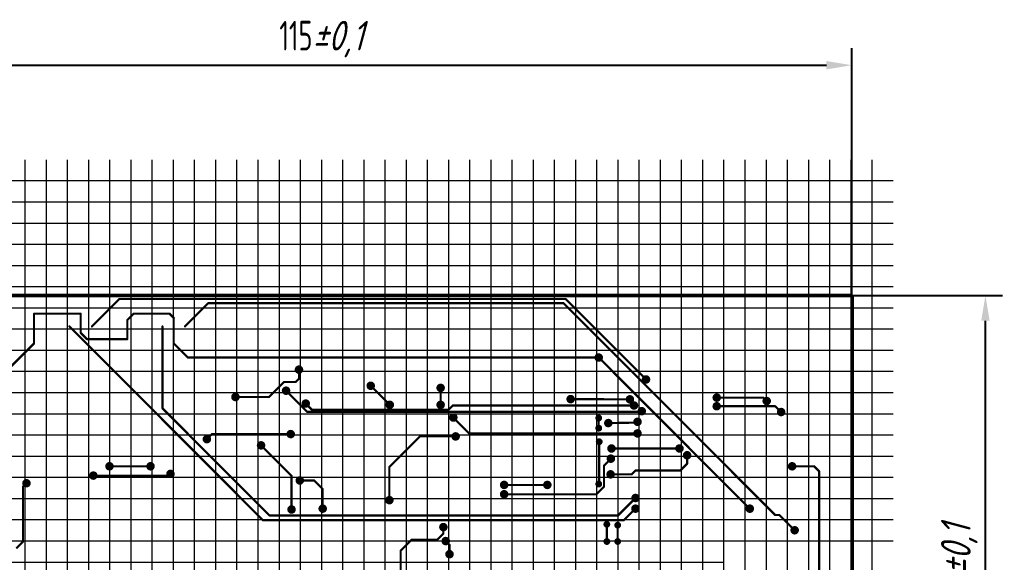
# Model space of a CAD drawing. Extents: x 1996 to 2593, y 74 to 494.
# Drawn here: x 2246.3 to 2362.3, y 350 to 414 of the extents above; entities that cross this region are included whole.
import ezdxf

# ---------------------------------------------------------------- set-up
doc = ezdxf.new("R2010")
doc.units = 0
doc.header["$MEASUREMENT"] = 0
doc.layers.get('0').update_dxf_attribs({"linetype": 'CONTINUOUS'})
for name, color, linetype in [('BottomLayer', 5, 'CONTINUOUS'), ('BottomSolder', 6, 'CONTINUOUS'), ('KeepOutLayer', 6, 'CONTINUOUS')]:
    doc.layers.add(name, color=color, linetype=linetype)
doc.layers.add('тонкая', color=7, linetype='CONTINUOUS', lineweight=20)
doc.styles.add('ЕСКД', font='eskd15.shx', dxfattribs={"width": 0.8})
doc.dimstyles.new('ЕСКД', dxfattribs={"dimtxt": 3.5, "dimasz": 3, "dimexe": 2, "dimexo": 0, "dimgap": 1, "dimtad": 1, "dimtoh": 1, "dimtxsty": 'ЕСКД', "dimcen": 0, "dimazin": 2, "dimtfac": 1, "dimtmove": 1, "dimatfit": 3, "dimfxl": 1, "dimarcsym": 0})

# ---------------------------------------------------------------- blocks, each defined once
blk = doc.blocks.new('*D520')
at = {"layer": 'тонкая', "color": 0, "lineweight": -2, "transparency": 16777216}
for p, q in [((2229.55, 381.5), (2229.55, 410.66)), ((2344.55, 381.5), (2344.55, 410.66)), ((2232.55, 408.66), (2341.55, 408.66))]:
    blk.add_line(p, q, dxfattribs=at)
at = {"layer": 'тонкая', "color": 0, "lineweight": 9, "transparency": 16777216}
for points in [[(2232.55, 409.16), (2232.55, 408.16), (2229.55, 408.66)], [(2341.55, 409.16), (2341.55, 408.16), (2344.55, 408.66)]]:
    blk.add_solid(points, dxfattribs=at)
at = {"layer": 'тонкая', "color": 0, "lineweight": 9, "transparency": 16777216, "insert": (2281.94, 411.74), "char_height": 3.5, "width": 6.1333, "attachment_point": 5, "style": 'ЕСКД'}
blk.add_mtext('115{\\Fromans|c204;\\Q15;\\W0.75;%%P0,1}', dxfattribs=at)
blk = doc.blocks.new('*D521')
at = {"layer": 'тонкая', "color": 0, "lineweight": -2, "transparency": 16777216}
for p, q in [((2344.55, 381.5), (2362.33, 381.5)), ((2360.33, 320.5), (2360.33, 378.5)), ((2344.43, 317.5), (2362.33, 317.5))]:
    blk.add_line(p, q, dxfattribs=at)
at = {"layer": 'тонкая', "color": 0, "lineweight": 9, "transparency": 16777216}
for points in [[(2359.83, 378.5), (2360.83, 378.5), (2360.33, 381.5)], [(2359.83, 320.5), (2360.83, 320.5), (2360.33, 317.5)]]:
    blk.add_solid(points, dxfattribs=at)
at = {"layer": 'тонкая', "color": 0, "lineweight": 9, "transparency": 16777216, "insert": (2357.25, 349.82), "char_height": 3.5, "attachment_point": 5, "rotation": 90, "style": 'ЕСКД'}
blk.add_mtext('64{\\Fromans|c204;\\Q15;\\W0.75;%%P0,1}', dxfattribs=at)

msp = doc.modelspace()

# ---------------------------------------------------------------- linework, layer by layer
at = {"lineweight": 9}
for p, q in [((2246.926, 397.5), (2246.926, 317.5)), ((2249.426, 397.5), (2249.426, 315)), ((2251.926, 397.5), (2251.926, 317.5)), ((2254.426, 397.5), (2254.426, 317.5)), ((2256.926, 397.5), (2256.926, 317.5)), ((2259.426, 397.5), (2259.426, 315)), ((2261.926, 397.5), (2261.926, 317.5)), ((2264.426, 397.5), (2264.426, 317.5)), ((2266.926, 397.5), (2266.926, 317.5)), ((2269.426, 397.5), (2269.426, 315)), ((2271.926, 397.5), (2271.926, 317.5)), ((2274.426, 397.5), (2274.426, 317.5)), ((2276.926, 397.5), (2276.926, 317.5)), ((2279.426, 397.5), (2279.426, 315)), ((2281.926, 397.5), (2281.926, 317.5)), ((2284.426, 397.5), (2284.426, 317.5)), ((2286.926, 397.5), (2286.926, 317.5)), ((2289.426, 397.5), (2289.426, 315)), ((2291.926, 397.5), (2291.926, 317.5)), ((2294.426, 397.5), (2294.426, 317.5)), ((2296.926, 397.5), (2296.926, 317.5)), ((2299.426, 397.5), (2299.426, 315)), ((2301.926, 397.5), (2301.926, 317.5)), ((2304.426, 397.5), (2304.426, 317.5)), ((2306.926, 397.5), (2306.926, 317.5)), ((2309.426, 397.5), (2309.426, 315)), ((2311.926, 397.5), (2311.926, 317.5)), ((2314.426, 397.5), (2314.426, 317.5)), ((2316.926, 397.5), (2316.926, 317.5)), ((2319.426, 397.5), (2319.426, 315)), ((2321.926, 397.5), (2321.926, 317.5)), ((2324.426, 397.5), (2324.426, 317.5)), ((2326.926, 397.5), (2326.926, 317.5)), ((2329.426, 397.5), (2329.426, 317.5)), ((2331.926, 397.5), (2331.926, 317.5)), ((2334.426, 397.5), (2334.426, 317.5)), ((2336.926, 397.5), (2336.926, 317.5)), ((2339.426, 397.5), (2339.426, 315)), ((2341.926, 397.5), (2341.926, 317.5)), ((2344.426, 397.5), (2344.426, 317.5)), ((2346.926, 397.5), (2346.926, 317.5)), ((2329.426, 395), (2229.426, 395)), ((2349.426, 395), (2249.426, 395)), ((2329.426, 392.5), (2229.426, 392.5)), ((2349.426, 392.5), (2249.426, 392.5)), ((2329.426, 390), (2229.426, 390)), ((2349.426, 390), (2249.426, 390)), ((2329.426, 387.5), (2226.926, 387.5)), ((2349.426, 387.5), (2246.926, 387.5)), ((2329.426, 385), (2229.426, 385)), ((2349.426, 385), (2249.426, 385)), ((2329.426, 382.5), (2229.426, 382.5)), ((2349.426, 382.5), (2249.426, 382.5)), ((2329.426, 380), (2229.426, 380)), ((2349.426, 380), (2249.426, 380)), ((2329.426, 377.5), (2226.926, 377.5)), ((2349.426, 377.5), (2246.926, 377.5)), ((2329.426, 375), (2229.426, 375)), ((2349.426, 375), (2249.426, 375)), ((2329.426, 372.5), (2229.426, 372.5)), ((2349.426, 372.5), (2249.426, 372.5)), ((2329.426, 370), (2229.426, 370)), ((2349.426, 370), (2249.426, 370)), ((2329.426, 367.5), (2226.926, 367.5)), ((2349.426, 367.5), (2246.926, 367.5)), ((2329.426, 365), (2229.426, 365)), ((2349.426, 365), (2249.426, 365)), ((2329.426, 362.5), (2229.426, 362.5)), ((2349.426, 362.5), (2249.426, 362.5)), ((2329.426, 360), (2229.426, 360)), ((2349.426, 360), (2249.426, 360)), ((2329.426, 357.5), (2226.926, 357.5)), ((2349.426, 357.5), (2246.926, 357.5)), ((2329.426, 355), (2229.426, 355)), ((2349.426, 355), (2249.426, 355)), ((2329.426, 352.5), (2229.426, 352.5)), ((2349.426, 352.5), (2249.426, 352.5)), ((2329.426, 350), (2229.426, 350))]:
    msp.add_line(p, q, dxfattribs=at)
at = {"layer": 'BottomLayer', "const_width": 0.254}
for points in [[(2254.841, 377.834), (2258.091, 381.084)], [(2258.091, 381.084), (2310.758, 381.084)], [(2265.829, 377.834), (2268.579, 380.584)], [(2268.579, 380.584), (2310.508, 380.584)], [(2310.508, 380.584), (2335.508, 355.584)], [(2310.758, 381.084), (2320.258, 371.584)], [(2248.008, 375.834), (2248.008, 379.334)], [(2248.008, 379.334), (2253.508, 379.334)], [(2253.508, 377.084), (2253.508, 379.334)], [(2259.008, 378.584), (2259.758, 379.334)], [(2259.758, 379.334), (2264.008, 379.334)], [(2264.008, 379.334), (2264.508, 378.834)], [(2259.008, 376.334), (2259.008, 378.584)], [(2264.498, 375.834), (2264.498, 378.834)], [(2264.498, 378.834), (2264.508, 378.834)], [(2252.174, 377.834), (2275.049, 354.959)], [(2253.508, 377.084), (2254.258, 376.334)], [(2263.162, 368.18), (2263.162, 377.834)], [(2241.508, 369.334), (2248.008, 375.834)], [(2254.258, 376.334), (2259.008, 376.334)], [(2264.498, 375.834), (2264.508, 375.834)], [(2264.508, 375.834), (2266.178, 374.164)], [(2266.178, 374.164), (2314.678, 374.164)], [(2314.678, 374.164), (2332.508, 356.334)], [(2279.283, 371.659), (2279.283, 372.734)], [(2275.758, 369.509), (2277.533, 371.284)], [(2277.533, 371.284), (2278.908, 371.284)], [(2278.908, 371.284), (2279.283, 371.659)], [(2277.758, 370.254), (2280.258, 367.754)], [(2287.758, 370.834), (2290.008, 368.584)], [(2296.008, 368.584), (2296.008, 370.584)], [(2271.783, 369.509), (2275.758, 369.509)], [(2311.358, 369.259), (2318.358, 369.234)], [(2328.608, 369.434), (2334.108, 369.434)], [(2334.108, 369.434), (2334.508, 369.034)], [(2263.162, 368.18), (2275.808, 355.534)], [(2280.008, 368.809), (2280.808, 368.009)], [(2280.008, 368.809), (2280.808, 368.009)], [(2280.258, 367.754), (2319.758, 367.754)], [(2280.258, 367.754), (2319.758, 367.754)], [(2280.258, 367.754), (2319.758, 367.754)], [(2280.808, 368.009), (2296.958, 368.009)], [(2296.958, 368.009), (2297.458, 368.509)], [(2297.458, 368.509), (2318.839, 368.509)], [(2319.758, 367.754), (2319.758, 367.834)], [(2328.608, 368.419), (2335.522, 368.419)], [(2335.522, 368.419), (2336.208, 367.734)], [(2297.508, 367.084), (2299.378, 365.214)], [(2314.678, 365.834), (2314.678, 367.029)], [(2319.158, 366.484), (2319.158, 366.584)], [(2319.158, 366.584), (2319.258, 366.584)], [(2315.808, 366.434), (2319.158, 366.484)], [(2268.408, 364.534), (2269.008, 365.134)], [(2269.008, 365.134), (2278.308, 365.134)], [(2289.958, 361.259), (2293.558, 364.859)], [(2293.558, 364.859), (2297.783, 364.859)], [(2299.378, 365.214), (2319.258, 365.214)], [(2314.733, 359.289), (2314.733, 364.234)], [(2274.808, 363.804), (2278.408, 360.204)], [(2316.183, 363.434), (2324.208, 363.434)], [(2315.308, 361.434), (2316.108, 362.234)], [(2325.108, 361.634), (2325.108, 362.634)], [(2256.913, 361.334), (2261.758, 361.334)], [(2289.958, 357.334), (2289.958, 361.259)], [(2315.308, 358.934), (2315.308, 361.434)], [(2318.558, 360.384), (2319.008, 360.834)], [(2319.008, 360.834), (2324.308, 360.834)], [(2324.308, 360.834), (2325.108, 361.634)], [(2337.508, 361.334), (2340.108, 361.334)], [(2340.108, 361.334), (2340.708, 360.734)], [(2340.708, 318.834), (2340.708, 360.734)], [(2255.008, 360.234), (2263.908, 360.234)], [(2263.908, 360.234), (2264.108, 360.434)], [(2278.408, 356.234), (2278.408, 360.204)], [(2279.383, 359.659), (2281.083, 359.659)], [(2281.083, 359.659), (2282.083, 358.659)], [(2316.083, 360.384), (2318.558, 360.384)], [(2246.708, 358.934), (2247.108, 359.334)], [(2246.708, 352.434), (2246.708, 358.934)], [(2282.083, 356.334), (2282.083, 358.659)], [(2303.508, 359.134), (2308.608, 359.134)], [(2314.408, 358.034), (2315.308, 358.934)], [(2314.678, 359.234), (2314.733, 359.289)], [(2303.508, 358.034), (2314.408, 358.034)], [(2316.958, 355.534), (2319.008, 357.584)], [(2317.633, 354.959), (2319.008, 356.334)], [(2275.049, 354.959), (2317.633, 354.959)], [(2275.808, 355.534), (2316.958, 355.534)], [(2335.508, 355.584), (2336.008, 355.584)], [(2336.008, 355.584), (2337.808, 353.784)], [(2296.333, 353.384), (2296.333, 354.159)], [(2315.633, 352.459), (2315.633, 354.484)], [(2316.908, 352.459), (2316.908, 354.384)], [(2291.283, 351.384), (2292.558, 352.659)], [(2292.558, 352.659), (2295.608, 352.659)], [(2295.608, 352.659), (2296.333, 353.384)], [(2245.908, 351.634), (2246.708, 352.434)], [(2296.608, 352.509), (2297.058, 352.059)], [(2297.058, 350.959), (2297.058, 352.059)], [(2291.283, 341.634), (2291.283, 351.384)]]:
    msp.add_lwpolyline(points, dxfattribs=at)
at = {"layer": 'BottomLayer'}
for points, const_width in [([(2258.028, 381.084, 1), (2258.155, 381.084, 1)], 0.127), ([(2258.028, 381.084, 1), (2258.155, 381.084, 1)], 0.127), ([(2268.515, 380.584, 1), (2268.642, 380.584, 1)], 0.127), ([(2268.515, 380.584, 1), (2268.642, 380.584, 1)], 0.127), ([(2310.445, 380.584, 1), (2310.572, 380.584, 1)], 0.127), ([(2310.445, 380.584, 1), (2310.572, 380.584, 1)], 0.127), ([(2310.695, 381.084, 1), (2310.822, 381.084, 1)], 0.127), ([(2310.695, 381.084, 1), (2310.822, 381.084, 1)], 0.127), ([(2247.945, 379.334, 1), (2248.072, 379.334, 1)], 0.127), ([(2247.945, 379.334, 1), (2248.072, 379.334, 1)], 0.127), ([(2253.445, 379.334, 1), (2253.572, 379.334, 1)], 0.127), ([(2253.445, 379.334, 1), (2253.572, 379.334, 1)], 0.127), ([(2259.695, 379.334, 1), (2259.822, 379.334, 1)], 0.127), ([(2259.695, 379.334, 1), (2259.822, 379.334, 1)], 0.127), ([(2263.945, 379.334, 1), (2264.072, 379.334, 1)], 0.127), ([(2263.945, 379.334, 1), (2264.072, 379.334, 1)], 0.127), ([(2258.945, 378.584, 1), (2259.072, 378.584, 1)], 0.127), ([(2258.945, 378.584, 1), (2259.072, 378.584, 1)], 0.127), ([(2264.435, 378.834, 1), (2264.562, 378.834, 1)], 0.127), ([(2264.435, 378.834, 1), (2264.562, 378.834, 1)], 0.127), ([(2264.445, 378.834, 1), (2264.572, 378.834, 1)], 0.127), ([(2264.445, 378.834, 1), (2264.572, 378.834, 1)], 0.127), ([(2252.111, 377.834, 1), (2252.238, 377.834, 1)], 0.127), ([(2253.445, 377.084, 1), (2253.572, 377.084, 1)], 0.127), ([(2253.445, 377.084, 1), (2253.572, 377.084, 1)], 0.127), ([(2254.778, 377.834, 1), (2254.905, 377.834, 1)], 0.127), ([(2263.098, 377.834, 1), (2263.225, 377.834, 1)], 0.127), ([(2265.765, 377.834, 1), (2265.892, 377.834, 1)], 0.127), ([(2247.945, 375.834, 1), (2248.072, 375.834, 1)], 0.127), ([(2247.945, 375.834, 1), (2248.072, 375.834, 1)], 0.127), ([(2254.195, 376.334, 1), (2254.322, 376.334, 1)], 0.127), ([(2254.195, 376.334, 1), (2254.322, 376.334, 1)], 0.127), ([(2258.945, 376.334, 1), (2259.072, 376.334, 1)], 0.127), ([(2258.945, 376.334, 1), (2259.072, 376.334, 1)], 0.127), ([(2264.435, 375.834, 1), (2264.562, 375.834, 1)], 0.127), ([(2264.435, 375.834, 1), (2264.562, 375.834, 1)], 0.127), ([(2264.445, 375.834, 1), (2264.572, 375.834, 1)], 0.127), ([(2264.445, 375.834, 1), (2264.572, 375.834, 1)], 0.127), ([(2266.115, 374.164, 1), (2266.242, 374.164, 1)], 0.127), ([(2266.115, 374.164, 1), (2266.242, 374.164, 1)], 0.127), ([(2314.478, 374.164, 1), (2314.878, 374.164, 1)], 0.4), ([(2314.615, 374.164, 1), (2314.742, 374.164, 1)], 0.127), ([(2314.615, 374.164, 1), (2314.742, 374.164, 1)], 0.127), ([(2279.083, 372.734, 1), (2279.483, 372.734, 1)], 0.4), ([(2279.22, 372.734, 1), (2279.347, 372.734, 1)], 0.127), ([(2277.47, 371.284, 1), (2277.597, 371.284, 1)], 0.127), ([(2277.47, 371.284, 1), (2277.597, 371.284, 1)], 0.127), ([(2278.845, 371.284, 1), (2278.972, 371.284, 1)], 0.127), ([(2278.845, 371.284, 1), (2278.972, 371.284, 1)], 0.127), ([(2279.22, 371.659, 1), (2279.347, 371.659, 1)], 0.127), ([(2279.22, 371.659, 1), (2279.347, 371.659, 1)], 0.127), ([(2320.058, 371.584, 1), (2320.458, 371.584, 1)], 0.4), ([(2320.195, 371.584, 1), (2320.322, 371.584, 1)], 0.127), ([(2277.558, 370.254, 1), (2277.958, 370.254, 1)], 0.4), ([(2277.695, 370.254, 1), (2277.822, 370.254, 1)], 0.127), ([(2287.558, 370.834, 1), (2287.958, 370.834, 1)], 0.4), ([(2287.695, 370.834, 1), (2287.822, 370.834, 1)], 0.127), ([(2295.808, 370.584, 1), (2296.208, 370.584, 1)], 0.4), ([(2295.945, 370.584, 1), (2296.072, 370.584, 1)], 0.127), ([(2271.583, 369.509, 1), (2271.983, 369.509, 1)], 0.4), ([(2271.72, 369.509, 1), (2271.847, 369.509, 1)], 0.127), ([(2275.695, 369.509, 1), (2275.822, 369.509, 1)], 0.127), ([(2275.695, 369.509, 1), (2275.822, 369.509, 1)], 0.127), ([(2279.883, 368.734, 1), (2280.283, 368.734, 1)], 0.4), ([(2289.808, 368.584, 1), (2290.208, 368.584, 1)], 0.4), ([(2295.808, 368.584, 1), (2296.208, 368.584, 1)], 0.4), ([(2311.158, 369.259, 1), (2311.558, 369.259, 1)], 0.4), ([(2311.295, 369.259, 1), (2311.422, 369.259, 1)], 0.127), ([(2318.158, 369.234, 1), (2318.558, 369.234, 1)], 0.4), ([(2318.295, 369.234, 1), (2318.422, 369.234, 1)], 0.127), ([(2328.408, 369.434, 1), (2328.808, 369.434, 1)], 0.4), ([(2328.545, 369.434, 1), (2328.672, 369.434, 1)], 0.127), ([(2334.045, 369.434, 1), (2334.172, 369.434, 1)], 0.127), ([(2334.045, 369.434, 1), (2334.172, 369.434, 1)], 0.127), ([(2334.308, 369.034, 1), (2334.708, 369.034, 1)], 0.4), ([(2334.445, 369.034, 1), (2334.572, 369.034, 1)], 0.127), ([(2263.098, 368.18, 1), (2263.225, 368.18, 1)], 0.127), ([(2263.098, 368.18, 1), (2263.225, 368.18, 1)], 0.127), ([(2279.945, 368.809, 1), (2280.072, 368.809, 1)], 0.127), ([(2279.945, 368.809, 1), (2280.072, 368.809, 1)], 0.127), ([(2280.195, 367.754, 1), (2280.322, 367.754, 1)], 0.127), ([(2280.195, 367.754, 1), (2280.322, 367.754, 1)], 0.127), ([(2280.195, 367.754, 1), (2280.322, 367.754, 1)], 0.127), ([(2280.195, 367.754, 1), (2280.322, 367.754, 1)], 0.127), ([(2280.745, 368.009, 1), (2280.872, 368.009, 1)], 0.127), ([(2280.745, 368.009, 1), (2280.872, 368.009, 1)], 0.127), ([(2280.745, 368.009, 1), (2280.872, 368.009, 1)], 0.127), ([(2289.945, 368.584, 1), (2290.072, 368.584, 1)], 0.127), ([(2295.945, 368.584, 1), (2296.072, 368.584, 1)], 0.127), ([(2296.895, 368.009, 1), (2297.022, 368.009, 1)], 0.127), ([(2296.895, 368.009, 1), (2297.022, 368.009, 1)], 0.127), ([(2297.395, 368.509, 1), (2297.522, 368.509, 1)], 0.127), ([(2297.395, 368.509, 1), (2297.522, 368.509, 1)], 0.127), ([(2318.639, 368.509, 1), (2319.039, 368.509, 1)], 0.4), ([(2318.776, 368.509, 1), (2318.903, 368.509, 1)], 0.127), ([(2319.558, 367.834, 1), (2319.958, 367.834, 1)], 0.4), ([(2319.695, 367.834, 1), (2319.822, 367.834, 1)], 0.127), ([(2319.695, 367.754, 1), (2319.822, 367.754, 1)], 0.127), ([(2319.695, 367.754, 1), (2319.822, 367.754, 1)], 0.127), ([(2319.695, 367.754, 1), (2319.822, 367.754, 1)], 0.127), ([(2319.695, 367.754, 1), (2319.822, 367.754, 1)], 0.127), ([(2328.408, 368.419, 1), (2328.808, 368.419, 1)], 0.4), ([(2328.545, 368.419, 1), (2328.672, 368.419, 1)], 0.127), ([(2335.459, 368.419, 1), (2335.586, 368.419, 1)], 0.127), ([(2335.459, 368.419, 1), (2335.586, 368.419, 1)], 0.127), ([(2336.008, 367.734, 1), (2336.408, 367.734, 1)], 0.4), ([(2336.145, 367.734, 1), (2336.272, 367.734, 1)], 0.127), ([(2297.308, 367.084, 1), (2297.708, 367.084, 1)], 0.4), ([(2297.445, 367.084, 1), (2297.572, 367.084, 1)], 0.127), ([(2314.528, 367.029, 1), (2314.828, 367.029, 1)], 0.3), ([(2314.615, 367.029, 1), (2314.742, 367.029, 1)], 0.127), ([(2315.608, 366.434, 1), (2316.008, 366.434, 1)], 0.4), ([(2319.058, 366.584, 1), (2319.458, 366.584, 1)], 0.4), ([(2319.095, 366.584, 1), (2319.222, 366.584, 1)], 0.127), ([(2319.095, 366.584, 1), (2319.222, 366.584, 1)], 0.127), ([(2319.195, 366.584, 1), (2319.322, 366.584, 1)], 0.127), ([(2278.108, 365.134, 1), (2278.508, 365.134, 1)], 0.4), ([(2314.528, 365.834, 1), (2314.828, 365.834, 1)], 0.3), ([(2314.615, 365.834, 1), (2314.742, 365.834, 1)], 0.127), ([(2315.745, 366.434, 1), (2315.872, 366.434, 1)], 0.127), ([(2319.058, 365.214, 1), (2319.458, 365.214, 1)], 0.4), ([(2319.095, 366.484, 1), (2319.222, 366.484, 1)], 0.127), ([(2319.095, 366.484, 1), (2319.222, 366.484, 1)], 0.127), ([(2268.208, 364.534, 1), (2268.608, 364.534, 1)], 0.4), ([(2268.345, 364.534, 1), (2268.472, 364.534, 1)], 0.127), ([(2268.945, 365.134, 1), (2269.072, 365.134, 1)], 0.127), ([(2268.945, 365.134, 1), (2269.072, 365.134, 1)], 0.127), ([(2278.245, 365.134, 1), (2278.372, 365.134, 1)], 0.127), ([(2293.495, 364.859, 1), (2293.622, 364.859, 1)], 0.127), ([(2293.495, 364.859, 1), (2293.622, 364.859, 1)], 0.127), ([(2297.583, 364.859, 1), (2297.983, 364.859, 1)], 0.4), ([(2297.72, 364.859, 1), (2297.847, 364.859, 1)], 0.127), ([(2299.315, 365.214, 1), (2299.442, 365.214, 1)], 0.127), ([(2299.315, 365.214, 1), (2299.442, 365.214, 1)], 0.127), ([(2314.583, 364.234, 1), (2314.883, 364.234, 1)], 0.3), ([(2314.67, 364.234, 1), (2314.797, 364.234, 1)], 0.127), ([(2319.195, 365.214, 1), (2319.322, 365.214, 1)], 0.127), ([(2274.608, 363.804, 1), (2275.008, 363.804, 1)], 0.4), ([(2274.745, 363.804, 1), (2274.872, 363.804, 1)], 0.127), ([(2315.983, 363.434, 1), (2316.383, 363.434, 1)], 0.4), ([(2316.12, 363.434, 1), (2316.247, 363.434, 1)], 0.127), ([(2324.008, 363.434, 1), (2324.408, 363.434, 1)], 0.4), ([(2324.145, 363.434, 1), (2324.272, 363.434, 1)], 0.127), ([(2315.908, 362.234, 1), (2316.308, 362.234, 1)], 0.4), ([(2316.045, 362.234, 1), (2316.172, 362.234, 1)], 0.127), ([(2324.908, 362.634, 1), (2325.308, 362.634, 1)], 0.4), ([(2325.045, 362.634, 1), (2325.172, 362.634, 1)], 0.127), ([(2256.713, 361.334, 1), (2257.113, 361.334, 1)], 0.4), ([(2256.85, 361.334, 1), (2256.977, 361.334, 1)], 0.127), ([(2261.558, 361.334, 1), (2261.958, 361.334, 1)], 0.4), ([(2261.695, 361.334, 1), (2261.822, 361.334, 1)], 0.127), ([(2289.895, 361.259, 1), (2290.022, 361.259, 1)], 0.127), ([(2289.895, 361.259, 1), (2290.022, 361.259, 1)], 0.127), ([(2315.245, 361.434, 1), (2315.372, 361.434, 1)], 0.127), ([(2315.245, 361.434, 1), (2315.372, 361.434, 1)], 0.127), ([(2318.945, 360.834, 1), (2319.072, 360.834, 1)], 0.127), ([(2318.945, 360.834, 1), (2319.072, 360.834, 1)], 0.127), ([(2324.245, 360.834, 1), (2324.372, 360.834, 1)], 0.127), ([(2324.245, 360.834, 1), (2324.372, 360.834, 1)], 0.127), ([(2325.045, 361.634, 1), (2325.172, 361.634, 1)], 0.127), ([(2325.045, 361.634, 1), (2325.172, 361.634, 1)], 0.127), ([(2337.308, 361.334, 1), (2337.708, 361.334, 1)], 0.4), ([(2337.445, 361.334, 1), (2337.572, 361.334, 1)], 0.127), ([(2340.045, 361.334, 1), (2340.172, 361.334, 1)], 0.127), ([(2340.045, 361.334, 1), (2340.172, 361.334, 1)], 0.127), ([(2340.645, 360.734, 1), (2340.772, 360.734, 1)], 0.127), ([(2340.645, 360.734, 1), (2340.772, 360.734, 1)], 0.127), ([(2246.908, 359.334, 1), (2247.308, 359.334, 1)], 0.4), ([(2254.808, 360.234, 1), (2255.208, 360.234, 1)], 0.4), ([(2254.945, 360.234, 1), (2255.072, 360.234, 1)], 0.127), ([(2263.908, 360.434, 1), (2264.308, 360.434, 1)], 0.4), ([(2263.845, 360.234, 1), (2263.972, 360.234, 1)], 0.127), ([(2263.845, 360.234, 1), (2263.972, 360.234, 1)], 0.127), ([(2264.045, 360.434, 1), (2264.172, 360.434, 1)], 0.127), ([(2278.345, 360.204, 1), (2278.472, 360.204, 1)], 0.127), ([(2278.345, 360.204, 1), (2278.472, 360.204, 1)], 0.127), ([(2279.183, 359.659, 1), (2279.583, 359.659, 1)], 0.4), ([(2279.32, 359.659, 1), (2279.447, 359.659, 1)], 0.127), ([(2281.02, 359.659, 1), (2281.147, 359.659, 1)], 0.127), ([(2281.02, 359.659, 1), (2281.147, 359.659, 1)], 0.127), ([(2315.883, 360.384, 1), (2316.283, 360.384, 1)], 0.4), ([(2316.02, 360.384, 1), (2316.147, 360.384, 1)], 0.127), ([(2318.495, 360.384, 1), (2318.622, 360.384, 1)], 0.127), ([(2318.495, 360.384, 1), (2318.622, 360.384, 1)], 0.127), ([(2246.645, 358.934, 1), (2246.772, 358.934, 1)], 0.127), ([(2246.645, 358.934, 1), (2246.772, 358.934, 1)], 0.127), ([(2247.045, 359.334, 1), (2247.172, 359.334, 1)], 0.127), ([(2282.02, 358.659, 1), (2282.147, 358.659, 1)], 0.127), ([(2282.02, 358.659, 1), (2282.147, 358.659, 1)], 0.127), ([(2303.308, 359.134, 1), (2303.708, 359.134, 1)], 0.4), ([(2303.445, 359.134, 1), (2303.572, 359.134, 1)], 0.127), ([(2308.408, 359.134, 1), (2308.808, 359.134, 1)], 0.4), ([(2308.545, 359.134, 1), (2308.672, 359.134, 1)], 0.127), ([(2314.528, 359.234, 1), (2314.828, 359.234, 1)], 0.3), ([(2314.615, 359.234, 1), (2314.742, 359.234, 1)], 0.127), ([(2314.67, 359.289, 1), (2314.797, 359.289, 1)], 0.127), ([(2314.67, 359.289, 1), (2314.797, 359.289, 1)], 0.127), ([(2315.245, 358.934, 1), (2315.372, 358.934, 1)], 0.127), ([(2315.245, 358.934, 1), (2315.372, 358.934, 1)], 0.127), ([(2289.758, 357.334, 1), (2290.158, 357.334, 1)], 0.4), ([(2289.895, 357.334, 1), (2290.022, 357.334, 1)], 0.127), ([(2303.308, 358.034, 1), (2303.708, 358.034, 1)], 0.4), ([(2303.445, 358.034, 1), (2303.572, 358.034, 1)], 0.127), ([(2314.345, 358.034, 1), (2314.472, 358.034, 1)], 0.127), ([(2314.345, 358.034, 1), (2314.472, 358.034, 1)], 0.127), ([(2318.818, 357.594, 1), (2319.218, 357.594, 1)], 0.4), ([(2318.945, 357.584, 1), (2319.072, 357.584, 1)], 0.127), ([(2278.208, 356.234, 1), (2278.608, 356.234, 1)], 0.4), ([(2278.345, 356.234, 1), (2278.472, 356.234, 1)], 0.127), ([(2281.883, 356.334, 1), (2282.283, 356.334, 1)], 0.4), ([(2282.02, 356.334, 1), (2282.147, 356.334, 1)], 0.127), ([(2318.808, 356.334, 1), (2319.208, 356.334, 1)], 0.4), ([(2318.945, 356.334, 1), (2319.072, 356.334, 1)], 0.127), ([(2332.308, 356.334, 1), (2332.708, 356.334, 1)], 0.4), ([(2332.445, 356.334, 1), (2332.572, 356.334, 1)], 0.127), ([(2274.986, 354.959, 1), (2275.113, 354.959, 1)], 0.127), ([(2274.986, 354.959, 1), (2275.113, 354.959, 1)], 0.127), ([(2275.745, 355.534, 1), (2275.872, 355.534, 1)], 0.127), ([(2275.745, 355.534, 1), (2275.872, 355.534, 1)], 0.127), ([(2316.895, 355.534, 1), (2317.022, 355.534, 1)], 0.127), ([(2316.895, 355.534, 1), (2317.022, 355.534, 1)], 0.127), ([(2317.57, 354.959, 1), (2317.697, 354.959, 1)], 0.127), ([(2317.57, 354.959, 1), (2317.697, 354.959, 1)], 0.127), ([(2335.445, 355.584, 1), (2335.572, 355.584, 1)], 0.127), ([(2335.445, 355.584, 1), (2335.572, 355.584, 1)], 0.127), ([(2335.945, 355.584, 1), (2336.072, 355.584, 1)], 0.127), ([(2335.945, 355.584, 1), (2336.072, 355.584, 1)], 0.127), ([(2296.133, 354.159, 1), (2296.533, 354.159, 1)], 0.4), ([(2296.27, 354.159, 1), (2296.397, 354.159, 1)], 0.127), ([(2315.483, 354.484, 1), (2315.783, 354.484, 1)], 0.3), ([(2315.57, 354.484, 1), (2315.697, 354.484, 1)], 0.127), ([(2316.758, 354.384, 1), (2317.058, 354.384, 1)], 0.3), ([(2316.845, 354.384, 1), (2316.972, 354.384, 1)], 0.127), ([(2337.608, 353.784, 1), (2338.008, 353.784, 1)], 0.4), ([(2337.745, 353.784, 1), (2337.872, 353.784, 1)], 0.127), ([(2292.495, 352.659, 1), (2292.622, 352.659, 1)], 0.127), ([(2292.495, 352.659, 1), (2292.622, 352.659, 1)], 0.127), ([(2295.545, 352.659, 1), (2295.672, 352.659, 1)], 0.127), ([(2295.545, 352.659, 1), (2295.672, 352.659, 1)], 0.127), ([(2296.27, 353.384, 1), (2296.397, 353.384, 1)], 0.127), ([(2296.27, 353.384, 1), (2296.397, 353.384, 1)], 0.127), ([(2296.408, 352.509, 1), (2296.808, 352.509, 1)], 0.4), ([(2315.483, 352.459, 1), (2315.783, 352.459, 1)], 0.3), ([(2316.758, 352.459, 1), (2317.058, 352.459, 1)], 0.3), ([(2246.645, 352.434, 1), (2246.772, 352.434, 1)], 0.127), ([(2246.645, 352.434, 1), (2246.772, 352.434, 1)], 0.127), ([(2296.545, 352.509, 1), (2296.672, 352.509, 1)], 0.127), ([(2296.995, 352.059, 1), (2297.122, 352.059, 1)], 0.127), ([(2296.995, 352.059, 1), (2297.122, 352.059, 1)], 0.127), ([(2315.57, 352.459, 1), (2315.697, 352.459, 1)], 0.127), ([(2316.845, 352.459, 1), (2316.972, 352.459, 1)], 0.127), ([(2291.22, 351.384, 1), (2291.347, 351.384, 1)], 0.127), ([(2291.22, 351.384, 1), (2291.347, 351.384, 1)], 0.127), ([(2296.858, 350.959, 1), (2297.258, 350.959, 1)], 0.4), ([(2296.995, 350.959, 1), (2297.122, 350.959, 1)], 0.127)]:
    msp.add_lwpolyline(points, format="xyb", close=True, dxfattribs=dict(at, const_width=const_width))
at = {"layer": 'BottomSolder'}
for points, const_width in [([(2314.427, 374.164, 1), (2314.929, 374.164, 1)], 0.502), ([(2279.032, 372.734, 1), (2279.534, 372.734, 1)], 0.502), ([(2287.507, 370.834, 1), (2288.009, 370.834, 1)], 0.502), ([(2320.007, 371.584, 1), (2320.509, 371.584, 1)], 0.502), ([(2277.507, 370.254, 1), (2278.009, 370.254, 1)], 0.502), ([(2295.757, 370.584, 1), (2296.259, 370.584, 1)], 0.502), ([(2271.532, 369.509, 1), (2272.034, 369.509, 1)], 0.502), ([(2279.832, 368.734, 1), (2280.334, 368.734, 1)], 0.502), ([(2289.757, 368.584, 1), (2290.259, 368.584, 1)], 0.502), ([(2295.757, 368.584, 1), (2296.259, 368.584, 1)], 0.502), ([(2311.107, 369.259, 1), (2311.609, 369.259, 1)], 0.502), ([(2318.107, 369.234, 1), (2318.609, 369.234, 1)], 0.502), ([(2318.588, 368.509, 1), (2319.09, 368.509, 1)], 0.502), ([(2328.357, 369.434, 1), (2328.859, 369.434, 1)], 0.502), ([(2334.257, 369.034, 1), (2334.759, 369.034, 1)], 0.502), ([(2319.507, 367.834, 1), (2320.009, 367.834, 1)], 0.502), ([(2328.357, 368.419, 1), (2328.859, 368.419, 1)], 0.502), ([(2335.957, 367.734, 1), (2336.459, 367.734, 1)], 0.502), ([(2297.257, 367.084, 1), (2297.759, 367.084, 1)], 0.502), ([(2314.477, 367.029, 1), (2314.879, 367.029, 1)], 0.402), ([(2315.557, 366.434, 1), (2316.059, 366.434, 1)], 0.502), ([(2319.007, 366.584, 1), (2319.509, 366.584, 1)], 0.502), ([(2278.057, 365.134, 1), (2278.559, 365.134, 1)], 0.502), ([(2314.477, 365.834, 1), (2314.879, 365.834, 1)], 0.402), ([(2319.007, 365.214, 1), (2319.509, 365.214, 1)], 0.502), ([(2268.157, 364.534, 1), (2268.659, 364.534, 1)], 0.502), ([(2297.532, 364.859, 1), (2298.034, 364.859, 1)], 0.502), ([(2314.532, 364.234, 1), (2314.934, 364.234, 1)], 0.402), ([(2274.557, 363.804, 1), (2275.059, 363.804, 1)], 0.502), ([(2315.932, 363.434, 1), (2316.434, 363.434, 1)], 0.502), ([(2323.957, 363.434, 1), (2324.459, 363.434, 1)], 0.502), ([(2315.857, 362.234, 1), (2316.359, 362.234, 1)], 0.502), ([(2324.857, 362.634, 1), (2325.359, 362.634, 1)], 0.502), ([(2256.662, 361.334, 1), (2257.164, 361.334, 1)], 0.502), ([(2261.507, 361.334, 1), (2262.009, 361.334, 1)], 0.502), ([(2263.857, 360.434, 1), (2264.359, 360.434, 1)], 0.502), ([(2315.832, 360.384, 1), (2316.334, 360.384, 1)], 0.502), ([(2337.257, 361.334, 1), (2337.759, 361.334, 1)], 0.502), ([(2246.857, 359.334, 1), (2247.359, 359.334, 1)], 0.502), ([(2254.757, 360.234, 1), (2255.259, 360.234, 1)], 0.502), ([(2279.132, 359.659, 1), (2279.634, 359.659, 1)], 0.502), ([(2303.257, 359.134, 1), (2303.759, 359.134, 1)], 0.502), ([(2303.257, 358.034, 1), (2303.759, 358.034, 1)], 0.502), ([(2308.357, 359.134, 1), (2308.859, 359.134, 1)], 0.502), ([(2314.477, 359.234, 1), (2314.879, 359.234, 1)], 0.402), ([(2289.707, 357.334, 1), (2290.209, 357.334, 1)], 0.502), ([(2318.767, 357.594, 1), (2319.269, 357.594, 1)], 0.502), ([(2278.157, 356.234, 1), (2278.659, 356.234, 1)], 0.502), ([(2281.832, 356.334, 1), (2282.334, 356.334, 1)], 0.502), ([(2318.757, 356.334, 1), (2319.259, 356.334, 1)], 0.502), ([(2332.257, 356.334, 1), (2332.759, 356.334, 1)], 0.502), ([(2296.082, 354.159, 1), (2296.584, 354.159, 1)], 0.502), ([(2315.432, 354.484, 1), (2315.834, 354.484, 1)], 0.402), ([(2316.707, 354.384, 1), (2317.109, 354.384, 1)], 0.402), ([(2337.557, 353.784, 1), (2338.059, 353.784, 1)], 0.502), ([(2296.357, 352.509, 1), (2296.859, 352.509, 1)], 0.502), ([(2315.432, 352.459, 1), (2315.834, 352.459, 1)], 0.402), ([(2316.707, 352.459, 1), (2317.109, 352.459, 1)], 0.402), ([(2296.807, 350.959, 1), (2297.309, 350.959, 1)], 0.502)]:
    msp.add_lwpolyline(points, format="xyb", close=True, dxfattribs=dict(at, const_width=const_width))
at = {"layer": 'KeepOutLayer', "lineweight": 50}
msp.add_line((2229.553, 381.5), (2344.553, 381.5), dxfattribs=at)
at = {"layer": 'KeepOutLayer', "lineweight": 50, "const_width": 0.254}
msp.add_lwpolyline([(2344.68, 317.5), (2344.68, 381.5)], dxfattribs=at)

# ---------------------------------------------------------------- dimensions: what is measured, and where the dimension line sits
at = {"layer": 'тонкая', "lineweight": 9}
dim = msp.add_linear_dim(base=(2344.553, 408.655), p1=(2229.553, 381.5), p2=(2344.553, 381.5), text='<>{\\Fromans|c204;\\Q15;\\W0.75;%%P0,1}', dimstyle='ЕСКД', dxfattribs=at)
dim.commit()
dim.dimension.update_dxf_attribs({"geometry": '*D520', "text_midpoint": (2281.938, 408.655), "dimtype": 160})
dim = msp.add_linear_dim(base=(2360.329, 381.5), p1=(2344.426, 317.5), p2=(2344.553, 381.5), angle=90, text='<>{\\Fromans|c204;\\Q15;\\W0.75;%%P0,1}', dimstyle='ЕСКД', dxfattribs=at)
dim.commit()
dim.dimension.update_dxf_attribs({"geometry": '*D521', "text_midpoint": (2360.329, 349.818), "dimtype": 160})

doc.saveas('drawing.dxf')
